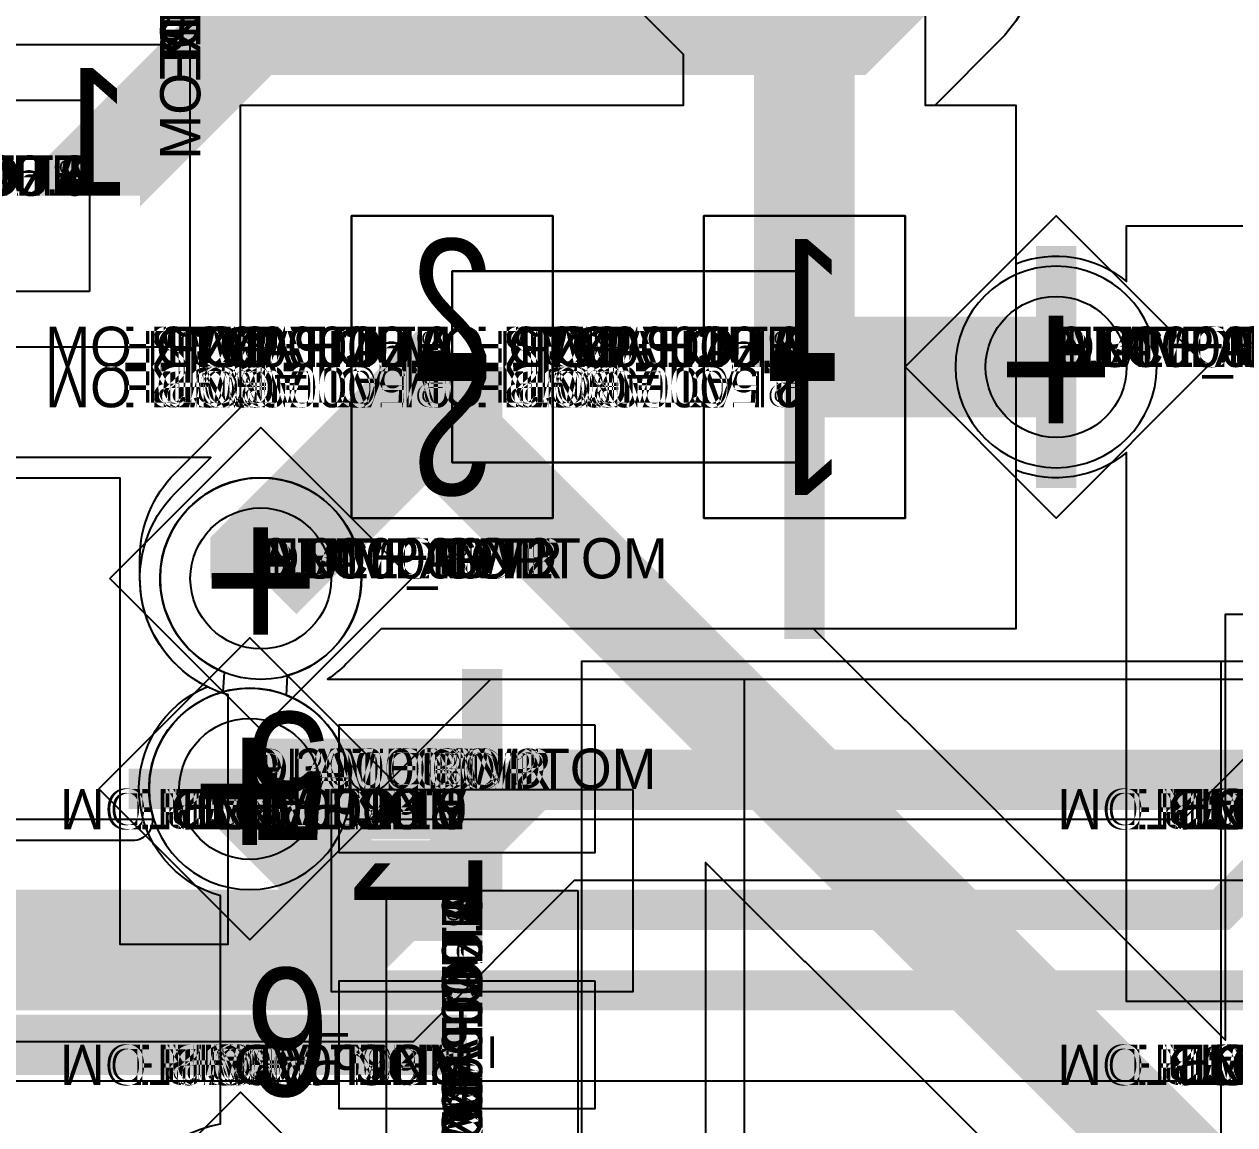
# Model space of a CAD drawing. Extents: x 0 to 323, y 0 to 320.
# Drawn here: x 68.34 to 74.35, y 232.24 to 237.71 of the extents above; entities that cross this region are included whole.
import ezdxf
from ezdxf.enums import TextEntityAlignment as Align

# ---------------------------------------------------------------- set-up
doc = ezdxf.new("R2010")
doc.units = 0
doc.header["$MEASUREMENT"] = 0
doc.layers.get('0').update_dxf_attribs({"linetype": 'CONTINUOUS'})
for name, color, linetype in [('CDN_FIGURES', 7, 'CONTINUOUS'), ('ETCH_BOTTOM', 7, 'CONTINUOUS'), ('ETCH_GND', 3, 'CONTINUOUS'), ('ETCH_INT1', 4, 'CONTINUOUS'), ('ETCH_INT2', 5, 'CONTINUOUS'), ('ETCH_PWR', 6, 'CONTINUOUS'), ('ETCH_TOP', 2, 'CONTINUOUS'), ('MANUFACTURING_NCLEGEND-1-6', 8, 'CONTINUOUS'), ('PACKAGE_GEOMETRY_ASSEMBLY_TOP', 11, 'CONTINUOUS'), ('PACKAGE_GEOMETRY_PIN_NUMBER', 9, 'CONTINUOUS')]:
    doc.layers.add(name, color=color, linetype=linetype)

# ---------------------------------------------------------------- blocks, each defined once
blk = doc.blocks.new('PAD_INFO')
for tag in ['SHAPE_TYPE', 'PAD_HEIGHT', 'PAD_LAYER', 'PAD_TYPE', 'PAD_WIDTH']:
    blk.add_attdef(tag, (0, 0), '', height=0.2)
at = {"flags": 2}
blk.add_attdef('CDN_TYPE', (0, 0), '', height=0.2, dxfattribs=at)
blk = doc.blocks.new('DRILL_INFO')
at = {"flags": 2}
blk.add_attdef('CDN_TYPE', (0, 0), '', height=0.2, dxfattribs=at)
for tag in ['FSHAPE', 'FCHAR', 'DRILL_HEIGHT', 'DIAMETER', 'PLATED', 'DRILL_WIDTH']:
    blk.add_attdef(tag, (0, 0), '', height=0.2)
blk = doc.blocks.new('VIA0700X0300')
at = {"layer": 'ETCH_BOTTOM'}
blk.add_circle((0, 0), 0.35, dxfattribs=at)
at = {"layer": 'ETCH_GND'}
blk.add_circle((0, 0), 0.35, dxfattribs=at)
at = {"layer": 'ETCH_INT1'}
blk.add_circle((0, 0), 0.35, dxfattribs=at)
at = {"layer": 'ETCH_INT2'}
blk.add_circle((0, 0), 0.35, dxfattribs=at)
at = {"layer": 'ETCH_PWR'}
blk.add_circle((0, 0), 0.35, dxfattribs=at)
at = {"layer": 'ETCH_TOP'}
blk.add_circle((0, 0), 0.35, dxfattribs=at)
ref = blk.add_blockref('PAD_INFO', (0, 0))
ref.add_attrib('PAD_LAYER', 'ETCH_TOP', (0, 0), dxfattribs={"height": 0.2})
ref.add_attrib('SHAPE_TYPE', 'NULL', (0, 0), dxfattribs={"height": 0.2})
ref.add_attrib('PAD_TYPE', 'ANTIPAD', (0, 0), dxfattribs={"height": 0.2})
ref.add_attrib('PAD_WIDTH', '0.000000', (0, 0), dxfattribs={"height": 0.2})
ref.add_attrib('PAD_HEIGHT', '0.000000', (0, 0), dxfattribs={"height": 0.2})
ref = blk.add_blockref('PAD_INFO', (0, 0))
ref.add_attrib('PAD_LAYER', 'ETCH_GND', (0, 0), dxfattribs={"height": 0.2})
ref.add_attrib('SHAPE_TYPE', 'NULL', (0, 0), dxfattribs={"height": 0.2})
ref.add_attrib('PAD_TYPE', 'ANTIPAD', (0, 0), dxfattribs={"height": 0.2})
ref.add_attrib('PAD_WIDTH', '0.000000', (0, 0), dxfattribs={"height": 0.2})
ref.add_attrib('PAD_HEIGHT', '0.000000', (0, 0), dxfattribs={"height": 0.2})
ref = blk.add_blockref('PAD_INFO', (0, 0))
ref.add_attrib('PAD_LAYER', 'ETCH_INT1', (0, 0), dxfattribs={"height": 0.2})
ref.add_attrib('SHAPE_TYPE', 'NULL', (0, 0), dxfattribs={"height": 0.2})
ref.add_attrib('PAD_TYPE', 'ANTIPAD', (0, 0), dxfattribs={"height": 0.2})
ref.add_attrib('PAD_WIDTH', '0.000000', (0, 0), dxfattribs={"height": 0.2})
ref.add_attrib('PAD_HEIGHT', '0.000000', (0, 0), dxfattribs={"height": 0.2})
ref = blk.add_blockref('PAD_INFO', (0, 0))
ref.add_attrib('PAD_LAYER', 'ETCH_INT2', (0, 0), dxfattribs={"height": 0.2})
ref.add_attrib('SHAPE_TYPE', 'NULL', (0, 0), dxfattribs={"height": 0.2})
ref.add_attrib('PAD_TYPE', 'ANTIPAD', (0, 0), dxfattribs={"height": 0.2})
ref.add_attrib('PAD_WIDTH', '0.000000', (0, 0), dxfattribs={"height": 0.2})
ref.add_attrib('PAD_HEIGHT', '0.000000', (0, 0), dxfattribs={"height": 0.2})
ref = blk.add_blockref('PAD_INFO', (0, 0))
ref.add_attrib('PAD_LAYER', 'ETCH_PWR', (0, 0), dxfattribs={"height": 0.2})
ref.add_attrib('SHAPE_TYPE', 'NULL', (0, 0), dxfattribs={"height": 0.2})
ref.add_attrib('PAD_TYPE', 'ANTIPAD', (0, 0), dxfattribs={"height": 0.2})
ref.add_attrib('PAD_WIDTH', '0.000000', (0, 0), dxfattribs={"height": 0.2})
ref.add_attrib('PAD_HEIGHT', '0.000000', (0, 0), dxfattribs={"height": 0.2})
ref = blk.add_blockref('PAD_INFO', (0, 0))
ref.add_attrib('PAD_LAYER', 'ETCH_BOTTOM', (0, 0), dxfattribs={"height": 0.2})
ref.add_attrib('SHAPE_TYPE', 'NULL', (0, 0), dxfattribs={"height": 0.2})
ref.add_attrib('PAD_TYPE', 'ANTIPAD', (0, 0), dxfattribs={"height": 0.2})
ref.add_attrib('PAD_WIDTH', '0.000000', (0, 0), dxfattribs={"height": 0.2})
ref.add_attrib('PAD_HEIGHT', '0.000000', (0, 0), dxfattribs={"height": 0.2})
ref = blk.add_blockref('PAD_INFO', (0, 0))
ref.add_attrib('PAD_LAYER', 'ETCH_TOP', (0, 0), dxfattribs={"height": 0.2})
ref.add_attrib('SHAPE_TYPE', 'NULL', (0, 0), dxfattribs={"height": 0.2})
ref.add_attrib('PAD_TYPE', 'THERMAL', (0, 0), dxfattribs={"height": 0.2})
ref.add_attrib('PAD_WIDTH', '0.000000', (0, 0), dxfattribs={"height": 0.2})
ref.add_attrib('PAD_HEIGHT', '0.000000', (0, 0), dxfattribs={"height": 0.2})
ref = blk.add_blockref('PAD_INFO', (0, 0))
ref.add_attrib('PAD_LAYER', 'ETCH_GND', (0, 0), dxfattribs={"height": 0.2})
ref.add_attrib('SHAPE_TYPE', 'NULL', (0, 0), dxfattribs={"height": 0.2})
ref.add_attrib('PAD_TYPE', 'THERMAL', (0, 0), dxfattribs={"height": 0.2})
ref.add_attrib('PAD_WIDTH', '0.000000', (0, 0), dxfattribs={"height": 0.2})
ref.add_attrib('PAD_HEIGHT', '0.000000', (0, 0), dxfattribs={"height": 0.2})
ref = blk.add_blockref('PAD_INFO', (0, 0))
ref.add_attrib('PAD_LAYER', 'ETCH_INT1', (0, 0), dxfattribs={"height": 0.2})
ref.add_attrib('SHAPE_TYPE', 'NULL', (0, 0), dxfattribs={"height": 0.2})
ref.add_attrib('PAD_TYPE', 'THERMAL', (0, 0), dxfattribs={"height": 0.2})
ref.add_attrib('PAD_WIDTH', '0.000000', (0, 0), dxfattribs={"height": 0.2})
ref.add_attrib('PAD_HEIGHT', '0.000000', (0, 0), dxfattribs={"height": 0.2})
ref = blk.add_blockref('PAD_INFO', (0, 0))
ref.add_attrib('PAD_LAYER', 'ETCH_INT2', (0, 0), dxfattribs={"height": 0.2})
ref.add_attrib('SHAPE_TYPE', 'NULL', (0, 0), dxfattribs={"height": 0.2})
ref.add_attrib('PAD_TYPE', 'THERMAL', (0, 0), dxfattribs={"height": 0.2})
ref.add_attrib('PAD_WIDTH', '0.000000', (0, 0), dxfattribs={"height": 0.2})
ref.add_attrib('PAD_HEIGHT', '0.000000', (0, 0), dxfattribs={"height": 0.2})
ref = blk.add_blockref('PAD_INFO', (0, 0))
ref.add_attrib('PAD_LAYER', 'ETCH_PWR', (0, 0), dxfattribs={"height": 0.2})
ref.add_attrib('SHAPE_TYPE', 'NULL', (0, 0), dxfattribs={"height": 0.2})
ref.add_attrib('PAD_TYPE', 'THERMAL', (0, 0), dxfattribs={"height": 0.2})
ref.add_attrib('PAD_WIDTH', '0.000000', (0, 0), dxfattribs={"height": 0.2})
ref.add_attrib('PAD_HEIGHT', '0.000000', (0, 0), dxfattribs={"height": 0.2})
ref = blk.add_blockref('PAD_INFO', (0, 0))
ref.add_attrib('PAD_LAYER', 'ETCH_BOTTOM', (0, 0), dxfattribs={"height": 0.2})
ref.add_attrib('SHAPE_TYPE', 'NULL', (0, 0), dxfattribs={"height": 0.2})
ref.add_attrib('PAD_TYPE', 'THERMAL', (0, 0), dxfattribs={"height": 0.2})
ref.add_attrib('PAD_WIDTH', '0.000000', (0, 0), dxfattribs={"height": 0.2})
ref.add_attrib('PAD_HEIGHT', '0.000000', (0, 0), dxfattribs={"height": 0.2})
ref = blk.add_blockref('PAD_INFO', (0, 0))
ref.add_attrib('PAD_LAYER', 'ETCH_TOP', (0, 0), dxfattribs={"height": 0.2})
ref.add_attrib('SHAPE_TYPE', 'CIRCLE', (0, 0), dxfattribs={"height": 0.2})
ref.add_attrib('PAD_TYPE', 'REGULAR', (0, 0), dxfattribs={"height": 0.2})
ref.add_attrib('PAD_WIDTH', '0.700000', (0, 0), dxfattribs={"height": 0.2})
ref.add_attrib('PAD_HEIGHT', '0.700000', (0, 0), dxfattribs={"height": 0.2})
ref = blk.add_blockref('PAD_INFO', (0, 0))
ref.add_attrib('PAD_LAYER', 'ETCH_GND', (0, 0), dxfattribs={"height": 0.2})
ref.add_attrib('SHAPE_TYPE', 'CIRCLE', (0, 0), dxfattribs={"height": 0.2})
ref.add_attrib('PAD_TYPE', 'REGULAR', (0, 0), dxfattribs={"height": 0.2})
ref.add_attrib('PAD_WIDTH', '0.700000', (0, 0), dxfattribs={"height": 0.2})
ref.add_attrib('PAD_HEIGHT', '0.700000', (0, 0), dxfattribs={"height": 0.2})
ref = blk.add_blockref('PAD_INFO', (0, 0))
ref.add_attrib('PAD_LAYER', 'ETCH_INT1', (0, 0), dxfattribs={"height": 0.2})
ref.add_attrib('SHAPE_TYPE', 'CIRCLE', (0, 0), dxfattribs={"height": 0.2})
ref.add_attrib('PAD_TYPE', 'REGULAR', (0, 0), dxfattribs={"height": 0.2})
ref.add_attrib('PAD_WIDTH', '0.700000', (0, 0), dxfattribs={"height": 0.2})
ref.add_attrib('PAD_HEIGHT', '0.700000', (0, 0), dxfattribs={"height": 0.2})
ref = blk.add_blockref('PAD_INFO', (0, 0))
ref.add_attrib('PAD_LAYER', 'ETCH_INT2', (0, 0), dxfattribs={"height": 0.2})
ref.add_attrib('SHAPE_TYPE', 'CIRCLE', (0, 0), dxfattribs={"height": 0.2})
ref.add_attrib('PAD_TYPE', 'REGULAR', (0, 0), dxfattribs={"height": 0.2})
ref.add_attrib('PAD_WIDTH', '0.700000', (0, 0), dxfattribs={"height": 0.2})
ref.add_attrib('PAD_HEIGHT', '0.700000', (0, 0), dxfattribs={"height": 0.2})
ref = blk.add_blockref('PAD_INFO', (0, 0))
ref.add_attrib('PAD_LAYER', 'ETCH_PWR', (0, 0), dxfattribs={"height": 0.2})
ref.add_attrib('SHAPE_TYPE', 'CIRCLE', (0, 0), dxfattribs={"height": 0.2})
ref.add_attrib('PAD_TYPE', 'REGULAR', (0, 0), dxfattribs={"height": 0.2})
ref.add_attrib('PAD_WIDTH', '0.700000', (0, 0), dxfattribs={"height": 0.2})
ref.add_attrib('PAD_HEIGHT', '0.700000', (0, 0), dxfattribs={"height": 0.2})
ref = blk.add_blockref('PAD_INFO', (0, 0))
ref.add_attrib('PAD_LAYER', 'ETCH_BOTTOM', (0, 0), dxfattribs={"height": 0.2})
ref.add_attrib('SHAPE_TYPE', 'CIRCLE', (0, 0), dxfattribs={"height": 0.2})
ref.add_attrib('PAD_TYPE', 'REGULAR', (0, 0), dxfattribs={"height": 0.2})
ref.add_attrib('PAD_WIDTH', '0.700000', (0, 0), dxfattribs={"height": 0.2})
ref.add_attrib('PAD_HEIGHT', '0.700000', (0, 0), dxfattribs={"height": 0.2})
ref = blk.add_blockref('DRILL_INFO', (0, 0))
ref.add_attrib('DIAMETER', '0.300000', (0, 0), dxfattribs={"height": 0.2})
ref.add_attrib('PLATED', 'PLATED', (0, 0), dxfattribs={"height": 0.2})
ref.add_attrib('FSHAPE', 'DIAMOND', (0, 0), dxfattribs={"height": 0.2})
ref.add_attrib('FCHAR', '+', (0, 0), dxfattribs={"height": 0.2})
ref.add_attrib('DRILL_WIDTH', '1.500000', (0, 0), dxfattribs={"height": 0.2})
ref.add_attrib('DRILL_HEIGHT', '1.500000', (0, 0), dxfattribs={"height": 0.2})
for tag in ['CDN_TYPE', 'PIN']:
    blk.add_attdef(tag, (0, 0), '', height=0.2)
at = {"flags": 2}
for tag in ['PSTKNAME', 'BBV']:
    blk.add_attdef(tag, (0, 0), '', height=0.2, dxfattribs=at)
blk = doc.blocks.new('FIGURE_DIAMOND')
at = {"layer": 'CDN_FIGURES'}
blk.add_lwpolyline([(-0.5, 0), (0, 0.5), (0.5, 0), (0, -0.5)], close=True, dxfattribs=at)
blk = doc.blocks.new('SMD50_25')
at = {"layer": 'ETCH_TOP'}
blk.add_lwpolyline([(-0.635, -0.3175), (-0.635, 0.3175), (0.635, 0.3175), (0.635, -0.3175)], close=True, dxfattribs=at)
ref = blk.add_blockref('PAD_INFO', (0, 0))
ref.add_attrib('PAD_LAYER', 'ETCH_TOP', (0, 0), dxfattribs={"height": 0.2})
ref.add_attrib('SHAPE_TYPE', 'NULL', (0, 0), dxfattribs={"height": 0.2})
ref.add_attrib('PAD_TYPE', 'ANTIPAD', (0, 0), dxfattribs={"height": 0.2})
ref.add_attrib('PAD_WIDTH', '0.000000', (0, 0), dxfattribs={"height": 0.2})
ref.add_attrib('PAD_HEIGHT', '0.000000', (0, 0), dxfattribs={"height": 0.2})
ref = blk.add_blockref('PAD_INFO', (0, 0))
ref.add_attrib('PAD_LAYER', 'ETCH_GND', (0, 0), dxfattribs={"height": 0.2})
ref.add_attrib('SHAPE_TYPE', 'NULL', (0, 0), dxfattribs={"height": 0.2})
ref.add_attrib('PAD_TYPE', 'ANTIPAD', (0, 0), dxfattribs={"height": 0.2})
ref.add_attrib('PAD_WIDTH', '0.000000', (0, 0), dxfattribs={"height": 0.2})
ref.add_attrib('PAD_HEIGHT', '0.000000', (0, 0), dxfattribs={"height": 0.2})
ref = blk.add_blockref('PAD_INFO', (0, 0))
ref.add_attrib('PAD_LAYER', 'ETCH_INT1', (0, 0), dxfattribs={"height": 0.2})
ref.add_attrib('SHAPE_TYPE', 'NULL', (0, 0), dxfattribs={"height": 0.2})
ref.add_attrib('PAD_TYPE', 'ANTIPAD', (0, 0), dxfattribs={"height": 0.2})
ref.add_attrib('PAD_WIDTH', '0.000000', (0, 0), dxfattribs={"height": 0.2})
ref.add_attrib('PAD_HEIGHT', '0.000000', (0, 0), dxfattribs={"height": 0.2})
ref = blk.add_blockref('PAD_INFO', (0, 0))
ref.add_attrib('PAD_LAYER', 'ETCH_INT2', (0, 0), dxfattribs={"height": 0.2})
ref.add_attrib('SHAPE_TYPE', 'NULL', (0, 0), dxfattribs={"height": 0.2})
ref.add_attrib('PAD_TYPE', 'ANTIPAD', (0, 0), dxfattribs={"height": 0.2})
ref.add_attrib('PAD_WIDTH', '0.000000', (0, 0), dxfattribs={"height": 0.2})
ref.add_attrib('PAD_HEIGHT', '0.000000', (0, 0), dxfattribs={"height": 0.2})
ref = blk.add_blockref('PAD_INFO', (0, 0))
ref.add_attrib('PAD_LAYER', 'ETCH_PWR', (0, 0), dxfattribs={"height": 0.2})
ref.add_attrib('SHAPE_TYPE', 'NULL', (0, 0), dxfattribs={"height": 0.2})
ref.add_attrib('PAD_TYPE', 'ANTIPAD', (0, 0), dxfattribs={"height": 0.2})
ref.add_attrib('PAD_WIDTH', '0.000000', (0, 0), dxfattribs={"height": 0.2})
ref.add_attrib('PAD_HEIGHT', '0.000000', (0, 0), dxfattribs={"height": 0.2})
ref = blk.add_blockref('PAD_INFO', (0, 0))
ref.add_attrib('PAD_LAYER', 'ETCH_BOTTOM', (0, 0), dxfattribs={"height": 0.2})
ref.add_attrib('SHAPE_TYPE', 'NULL', (0, 0), dxfattribs={"height": 0.2})
ref.add_attrib('PAD_TYPE', 'ANTIPAD', (0, 0), dxfattribs={"height": 0.2})
ref.add_attrib('PAD_WIDTH', '0.000000', (0, 0), dxfattribs={"height": 0.2})
ref.add_attrib('PAD_HEIGHT', '0.000000', (0, 0), dxfattribs={"height": 0.2})
ref = blk.add_blockref('PAD_INFO', (0, 0))
ref.add_attrib('PAD_LAYER', 'ETCH_TOP', (0, 0), dxfattribs={"height": 0.2})
ref.add_attrib('SHAPE_TYPE', 'NULL', (0, 0), dxfattribs={"height": 0.2})
ref.add_attrib('PAD_TYPE', 'THERMAL', (0, 0), dxfattribs={"height": 0.2})
ref.add_attrib('PAD_WIDTH', '0.000000', (0, 0), dxfattribs={"height": 0.2})
ref.add_attrib('PAD_HEIGHT', '0.000000', (0, 0), dxfattribs={"height": 0.2})
ref = blk.add_blockref('PAD_INFO', (0, 0))
ref.add_attrib('PAD_LAYER', 'ETCH_GND', (0, 0), dxfattribs={"height": 0.2})
ref.add_attrib('SHAPE_TYPE', 'NULL', (0, 0), dxfattribs={"height": 0.2})
ref.add_attrib('PAD_TYPE', 'THERMAL', (0, 0), dxfattribs={"height": 0.2})
ref.add_attrib('PAD_WIDTH', '0.000000', (0, 0), dxfattribs={"height": 0.2})
ref.add_attrib('PAD_HEIGHT', '0.000000', (0, 0), dxfattribs={"height": 0.2})
ref = blk.add_blockref('PAD_INFO', (0, 0))
ref.add_attrib('PAD_LAYER', 'ETCH_INT1', (0, 0), dxfattribs={"height": 0.2})
ref.add_attrib('SHAPE_TYPE', 'NULL', (0, 0), dxfattribs={"height": 0.2})
ref.add_attrib('PAD_TYPE', 'THERMAL', (0, 0), dxfattribs={"height": 0.2})
ref.add_attrib('PAD_WIDTH', '0.000000', (0, 0), dxfattribs={"height": 0.2})
ref.add_attrib('PAD_HEIGHT', '0.000000', (0, 0), dxfattribs={"height": 0.2})
ref = blk.add_blockref('PAD_INFO', (0, 0))
ref.add_attrib('PAD_LAYER', 'ETCH_INT2', (0, 0), dxfattribs={"height": 0.2})
ref.add_attrib('SHAPE_TYPE', 'NULL', (0, 0), dxfattribs={"height": 0.2})
ref.add_attrib('PAD_TYPE', 'THERMAL', (0, 0), dxfattribs={"height": 0.2})
ref.add_attrib('PAD_WIDTH', '0.000000', (0, 0), dxfattribs={"height": 0.2})
ref.add_attrib('PAD_HEIGHT', '0.000000', (0, 0), dxfattribs={"height": 0.2})
ref = blk.add_blockref('PAD_INFO', (0, 0))
ref.add_attrib('PAD_LAYER', 'ETCH_PWR', (0, 0), dxfattribs={"height": 0.2})
ref.add_attrib('SHAPE_TYPE', 'NULL', (0, 0), dxfattribs={"height": 0.2})
ref.add_attrib('PAD_TYPE', 'THERMAL', (0, 0), dxfattribs={"height": 0.2})
ref.add_attrib('PAD_WIDTH', '0.000000', (0, 0), dxfattribs={"height": 0.2})
ref.add_attrib('PAD_HEIGHT', '0.000000', (0, 0), dxfattribs={"height": 0.2})
ref = blk.add_blockref('PAD_INFO', (0, 0))
ref.add_attrib('PAD_LAYER', 'ETCH_BOTTOM', (0, 0), dxfattribs={"height": 0.2})
ref.add_attrib('SHAPE_TYPE', 'NULL', (0, 0), dxfattribs={"height": 0.2})
ref.add_attrib('PAD_TYPE', 'THERMAL', (0, 0), dxfattribs={"height": 0.2})
ref.add_attrib('PAD_WIDTH', '0.000000', (0, 0), dxfattribs={"height": 0.2})
ref.add_attrib('PAD_HEIGHT', '0.000000', (0, 0), dxfattribs={"height": 0.2})
ref = blk.add_blockref('PAD_INFO', (0, 0))
ref.add_attrib('PAD_LAYER', 'ETCH_TOP', (0, 0), dxfattribs={"height": 0.2})
ref.add_attrib('SHAPE_TYPE', 'RECTANGLE', (0, 0), dxfattribs={"height": 0.2})
ref.add_attrib('PAD_TYPE', 'REGULAR', (0, 0), dxfattribs={"height": 0.2})
ref.add_attrib('PAD_WIDTH', '1.270000', (0, 0), dxfattribs={"height": 0.2})
ref.add_attrib('PAD_HEIGHT', '0.635000', (0, 0), dxfattribs={"height": 0.2})
ref = blk.add_blockref('PAD_INFO', (0, 0))
ref.add_attrib('PAD_LAYER', 'ETCH_GND', (0, 0), dxfattribs={"height": 0.2})
ref.add_attrib('SHAPE_TYPE', 'NULL', (0, 0), dxfattribs={"height": 0.2})
ref.add_attrib('PAD_TYPE', 'REGULAR', (0, 0), dxfattribs={"height": 0.2})
ref.add_attrib('PAD_WIDTH', '0.000000', (0, 0), dxfattribs={"height": 0.2})
ref.add_attrib('PAD_HEIGHT', '0.000000', (0, 0), dxfattribs={"height": 0.2})
ref = blk.add_blockref('PAD_INFO', (0, 0))
ref.add_attrib('PAD_LAYER', 'ETCH_INT1', (0, 0), dxfattribs={"height": 0.2})
ref.add_attrib('SHAPE_TYPE', 'NULL', (0, 0), dxfattribs={"height": 0.2})
ref.add_attrib('PAD_TYPE', 'REGULAR', (0, 0), dxfattribs={"height": 0.2})
ref.add_attrib('PAD_WIDTH', '0.000000', (0, 0), dxfattribs={"height": 0.2})
ref.add_attrib('PAD_HEIGHT', '0.000000', (0, 0), dxfattribs={"height": 0.2})
ref = blk.add_blockref('PAD_INFO', (0, 0))
ref.add_attrib('PAD_LAYER', 'ETCH_INT2', (0, 0), dxfattribs={"height": 0.2})
ref.add_attrib('SHAPE_TYPE', 'NULL', (0, 0), dxfattribs={"height": 0.2})
ref.add_attrib('PAD_TYPE', 'REGULAR', (0, 0), dxfattribs={"height": 0.2})
ref.add_attrib('PAD_WIDTH', '0.000000', (0, 0), dxfattribs={"height": 0.2})
ref.add_attrib('PAD_HEIGHT', '0.000000', (0, 0), dxfattribs={"height": 0.2})
ref = blk.add_blockref('PAD_INFO', (0, 0))
ref.add_attrib('PAD_LAYER', 'ETCH_PWR', (0, 0), dxfattribs={"height": 0.2})
ref.add_attrib('SHAPE_TYPE', 'NULL', (0, 0), dxfattribs={"height": 0.2})
ref.add_attrib('PAD_TYPE', 'REGULAR', (0, 0), dxfattribs={"height": 0.2})
ref.add_attrib('PAD_WIDTH', '0.000000', (0, 0), dxfattribs={"height": 0.2})
ref.add_attrib('PAD_HEIGHT', '0.000000', (0, 0), dxfattribs={"height": 0.2})
ref = blk.add_blockref('PAD_INFO', (0, 0))
ref.add_attrib('PAD_LAYER', 'ETCH_BOTTOM', (0, 0), dxfattribs={"height": 0.2})
ref.add_attrib('SHAPE_TYPE', 'NULL', (0, 0), dxfattribs={"height": 0.2})
ref.add_attrib('PAD_TYPE', 'REGULAR', (0, 0), dxfattribs={"height": 0.2})
ref.add_attrib('PAD_WIDTH', '0.000000', (0, 0), dxfattribs={"height": 0.2})
ref.add_attrib('PAD_HEIGHT', '0.000000', (0, 0), dxfattribs={"height": 0.2})
ref = blk.add_blockref('DRILL_INFO', (0, 0))
ref.add_attrib('DIAMETER', '0.000000', (0, 0), dxfattribs={"height": 0.2})
ref.add_attrib('PLATED', 'NON_PLATED', (0, 0), dxfattribs={"height": 0.2})
ref.add_attrib('FSHAPE', 'NULL', (0, 0), dxfattribs={"height": 0.2})
ref.add_attrib('DRILL_WIDTH', '0.000000', (0, 0), dxfattribs={"height": 0.2})
ref.add_attrib('DRILL_HEIGHT', '0.000000', (0, 0), dxfattribs={"height": 0.2})
for tag in ['CDN_TYPE', 'PIN']:
    blk.add_attdef(tag, (0, 0), '', height=0.2)
at = {"flags": 2}
for tag in ['PSTKNAME', 'BBV']:
    blk.add_attdef(tag, (0, 0), '', height=0.2, dxfattribs=at)
blk = doc.blocks.new('SOIC8')
at = {"layer": 'PACKAGE_GEOMETRY_ASSEMBLY_TOP'}
blk.add_lwpolyline([(-1.905, -2.54), (-1.905, 2.54), (1.905, 2.54), (1.905, -2.54)], close=True, dxfattribs=at)
blk.add_lwpolyline([(-1.27, 2.54), (-1.27, -2.54)], dxfattribs=at)
at = {"layer": 'ETCH_TOP'}
ref = blk.add_blockref('SMD50_25', (-2.4765, -0.635), dxfattribs=at)
ref.add_attrib('CDN_TYPE', 'PIN', (0, 0), dxfattribs={"height": 0.2})
ref.add_attrib('PIN', '3', (0, 0), dxfattribs={"height": 0.2})
ref = blk.add_blockref('SMD50_25', (-2.4765, -1.905), dxfattribs=at)
ref.add_attrib('CDN_TYPE', 'PIN', (0, 0), dxfattribs={"height": 0.2})
ref.add_attrib('PIN', '4', (0, 0), dxfattribs={"height": 0.2})
ref = blk.add_blockref('SMD50_25', (2.4765, -1.905), dxfattribs=at)
ref.add_attrib('CDN_TYPE', 'PIN', (0, 0), dxfattribs={"height": 0.2})
ref.add_attrib('PIN', '5', (0, 0), dxfattribs={"height": 0.2})
ref = blk.add_blockref('SMD50_25', (2.4765, -0.635), dxfattribs=at)
ref.add_attrib('CDN_TYPE', 'PIN', (0, 0), dxfattribs={"height": 0.2})
ref.add_attrib('PIN', '6', (0, 0), dxfattribs={"height": 0.2})
at = {"flags": 2}
for tag in ['SYMBOL_TYPE', 'CDN_TYPE', 'REFDES']:
    blk.add_attdef(tag, (0, 0), '', height=0.2, dxfattribs=at)
blk = doc.blocks.new('RC1000X1500TS')
at = {"layer": 'ETCH_TOP'}
blk.add_lwpolyline([(-0.5, -0.75), (-0.5, 0.75), (0.5, 0.75), (0.5, -0.75)], close=True, dxfattribs=at)
ref = blk.add_blockref('PAD_INFO', (0, 0))
ref.add_attrib('PAD_LAYER', 'ETCH_TOP', (0, 0), dxfattribs={"height": 0.2})
ref.add_attrib('SHAPE_TYPE', 'NULL', (0, 0), dxfattribs={"height": 0.2})
ref.add_attrib('PAD_TYPE', 'ANTIPAD', (0, 0), dxfattribs={"height": 0.2})
ref.add_attrib('PAD_WIDTH', '0.000000', (0, 0), dxfattribs={"height": 0.2})
ref.add_attrib('PAD_HEIGHT', '0.000000', (0, 0), dxfattribs={"height": 0.2})
ref = blk.add_blockref('PAD_INFO', (0, 0))
ref.add_attrib('PAD_LAYER', 'ETCH_GND', (0, 0), dxfattribs={"height": 0.2})
ref.add_attrib('SHAPE_TYPE', 'NULL', (0, 0), dxfattribs={"height": 0.2})
ref.add_attrib('PAD_TYPE', 'ANTIPAD', (0, 0), dxfattribs={"height": 0.2})
ref.add_attrib('PAD_WIDTH', '0.000000', (0, 0), dxfattribs={"height": 0.2})
ref.add_attrib('PAD_HEIGHT', '0.000000', (0, 0), dxfattribs={"height": 0.2})
ref = blk.add_blockref('PAD_INFO', (0, 0))
ref.add_attrib('PAD_LAYER', 'ETCH_INT1', (0, 0), dxfattribs={"height": 0.2})
ref.add_attrib('SHAPE_TYPE', 'NULL', (0, 0), dxfattribs={"height": 0.2})
ref.add_attrib('PAD_TYPE', 'ANTIPAD', (0, 0), dxfattribs={"height": 0.2})
ref.add_attrib('PAD_WIDTH', '0.000000', (0, 0), dxfattribs={"height": 0.2})
ref.add_attrib('PAD_HEIGHT', '0.000000', (0, 0), dxfattribs={"height": 0.2})
ref = blk.add_blockref('PAD_INFO', (0, 0))
ref.add_attrib('PAD_LAYER', 'ETCH_INT2', (0, 0), dxfattribs={"height": 0.2})
ref.add_attrib('SHAPE_TYPE', 'NULL', (0, 0), dxfattribs={"height": 0.2})
ref.add_attrib('PAD_TYPE', 'ANTIPAD', (0, 0), dxfattribs={"height": 0.2})
ref.add_attrib('PAD_WIDTH', '0.000000', (0, 0), dxfattribs={"height": 0.2})
ref.add_attrib('PAD_HEIGHT', '0.000000', (0, 0), dxfattribs={"height": 0.2})
ref = blk.add_blockref('PAD_INFO', (0, 0))
ref.add_attrib('PAD_LAYER', 'ETCH_PWR', (0, 0), dxfattribs={"height": 0.2})
ref.add_attrib('SHAPE_TYPE', 'NULL', (0, 0), dxfattribs={"height": 0.2})
ref.add_attrib('PAD_TYPE', 'ANTIPAD', (0, 0), dxfattribs={"height": 0.2})
ref.add_attrib('PAD_WIDTH', '0.000000', (0, 0), dxfattribs={"height": 0.2})
ref.add_attrib('PAD_HEIGHT', '0.000000', (0, 0), dxfattribs={"height": 0.2})
ref = blk.add_blockref('PAD_INFO', (0, 0))
ref.add_attrib('PAD_LAYER', 'ETCH_BOTTOM', (0, 0), dxfattribs={"height": 0.2})
ref.add_attrib('SHAPE_TYPE', 'NULL', (0, 0), dxfattribs={"height": 0.2})
ref.add_attrib('PAD_TYPE', 'ANTIPAD', (0, 0), dxfattribs={"height": 0.2})
ref.add_attrib('PAD_WIDTH', '0.000000', (0, 0), dxfattribs={"height": 0.2})
ref.add_attrib('PAD_HEIGHT', '0.000000', (0, 0), dxfattribs={"height": 0.2})
ref = blk.add_blockref('PAD_INFO', (0, 0))
ref.add_attrib('PAD_LAYER', 'ETCH_TOP', (0, 0), dxfattribs={"height": 0.2})
ref.add_attrib('SHAPE_TYPE', 'NULL', (0, 0), dxfattribs={"height": 0.2})
ref.add_attrib('PAD_TYPE', 'THERMAL', (0, 0), dxfattribs={"height": 0.2})
ref.add_attrib('PAD_WIDTH', '0.000000', (0, 0), dxfattribs={"height": 0.2})
ref.add_attrib('PAD_HEIGHT', '0.000000', (0, 0), dxfattribs={"height": 0.2})
ref = blk.add_blockref('PAD_INFO', (0, 0))
ref.add_attrib('PAD_LAYER', 'ETCH_GND', (0, 0), dxfattribs={"height": 0.2})
ref.add_attrib('SHAPE_TYPE', 'NULL', (0, 0), dxfattribs={"height": 0.2})
ref.add_attrib('PAD_TYPE', 'THERMAL', (0, 0), dxfattribs={"height": 0.2})
ref.add_attrib('PAD_WIDTH', '0.000000', (0, 0), dxfattribs={"height": 0.2})
ref.add_attrib('PAD_HEIGHT', '0.000000', (0, 0), dxfattribs={"height": 0.2})
ref = blk.add_blockref('PAD_INFO', (0, 0))
ref.add_attrib('PAD_LAYER', 'ETCH_INT1', (0, 0), dxfattribs={"height": 0.2})
ref.add_attrib('SHAPE_TYPE', 'NULL', (0, 0), dxfattribs={"height": 0.2})
ref.add_attrib('PAD_TYPE', 'THERMAL', (0, 0), dxfattribs={"height": 0.2})
ref.add_attrib('PAD_WIDTH', '0.000000', (0, 0), dxfattribs={"height": 0.2})
ref.add_attrib('PAD_HEIGHT', '0.000000', (0, 0), dxfattribs={"height": 0.2})
ref = blk.add_blockref('PAD_INFO', (0, 0))
ref.add_attrib('PAD_LAYER', 'ETCH_INT2', (0, 0), dxfattribs={"height": 0.2})
ref.add_attrib('SHAPE_TYPE', 'NULL', (0, 0), dxfattribs={"height": 0.2})
ref.add_attrib('PAD_TYPE', 'THERMAL', (0, 0), dxfattribs={"height": 0.2})
ref.add_attrib('PAD_WIDTH', '0.000000', (0, 0), dxfattribs={"height": 0.2})
ref.add_attrib('PAD_HEIGHT', '0.000000', (0, 0), dxfattribs={"height": 0.2})
ref = blk.add_blockref('PAD_INFO', (0, 0))
ref.add_attrib('PAD_LAYER', 'ETCH_PWR', (0, 0), dxfattribs={"height": 0.2})
ref.add_attrib('SHAPE_TYPE', 'NULL', (0, 0), dxfattribs={"height": 0.2})
ref.add_attrib('PAD_TYPE', 'THERMAL', (0, 0), dxfattribs={"height": 0.2})
ref.add_attrib('PAD_WIDTH', '0.000000', (0, 0), dxfattribs={"height": 0.2})
ref.add_attrib('PAD_HEIGHT', '0.000000', (0, 0), dxfattribs={"height": 0.2})
ref = blk.add_blockref('PAD_INFO', (0, 0))
ref.add_attrib('PAD_LAYER', 'ETCH_BOTTOM', (0, 0), dxfattribs={"height": 0.2})
ref.add_attrib('SHAPE_TYPE', 'NULL', (0, 0), dxfattribs={"height": 0.2})
ref.add_attrib('PAD_TYPE', 'THERMAL', (0, 0), dxfattribs={"height": 0.2})
ref.add_attrib('PAD_WIDTH', '0.000000', (0, 0), dxfattribs={"height": 0.2})
ref.add_attrib('PAD_HEIGHT', '0.000000', (0, 0), dxfattribs={"height": 0.2})
ref = blk.add_blockref('PAD_INFO', (0, 0))
ref.add_attrib('PAD_LAYER', 'ETCH_GND', (0, 0), dxfattribs={"height": 0.2})
ref.add_attrib('SHAPE_TYPE', 'NULL', (0, 0), dxfattribs={"height": 0.2})
ref.add_attrib('PAD_TYPE', 'REGULAR', (0, 0), dxfattribs={"height": 0.2})
ref.add_attrib('PAD_WIDTH', '0.000000', (0, 0), dxfattribs={"height": 0.2})
ref.add_attrib('PAD_HEIGHT', '0.000000', (0, 0), dxfattribs={"height": 0.2})
ref = blk.add_blockref('PAD_INFO', (0, 0))
ref.add_attrib('PAD_LAYER', 'ETCH_INT1', (0, 0), dxfattribs={"height": 0.2})
ref.add_attrib('SHAPE_TYPE', 'NULL', (0, 0), dxfattribs={"height": 0.2})
ref.add_attrib('PAD_TYPE', 'REGULAR', (0, 0), dxfattribs={"height": 0.2})
ref.add_attrib('PAD_WIDTH', '0.000000', (0, 0), dxfattribs={"height": 0.2})
ref.add_attrib('PAD_HEIGHT', '0.000000', (0, 0), dxfattribs={"height": 0.2})
ref = blk.add_blockref('PAD_INFO', (0, 0))
ref.add_attrib('PAD_LAYER', 'ETCH_INT2', (0, 0), dxfattribs={"height": 0.2})
ref.add_attrib('SHAPE_TYPE', 'NULL', (0, 0), dxfattribs={"height": 0.2})
ref.add_attrib('PAD_TYPE', 'REGULAR', (0, 0), dxfattribs={"height": 0.2})
ref.add_attrib('PAD_WIDTH', '0.000000', (0, 0), dxfattribs={"height": 0.2})
ref.add_attrib('PAD_HEIGHT', '0.000000', (0, 0), dxfattribs={"height": 0.2})
ref = blk.add_blockref('PAD_INFO', (0, 0))
ref.add_attrib('PAD_LAYER', 'ETCH_PWR', (0, 0), dxfattribs={"height": 0.2})
ref.add_attrib('SHAPE_TYPE', 'NULL', (0, 0), dxfattribs={"height": 0.2})
ref.add_attrib('PAD_TYPE', 'REGULAR', (0, 0), dxfattribs={"height": 0.2})
ref.add_attrib('PAD_WIDTH', '0.000000', (0, 0), dxfattribs={"height": 0.2})
ref.add_attrib('PAD_HEIGHT', '0.000000', (0, 0), dxfattribs={"height": 0.2})
ref = blk.add_blockref('PAD_INFO', (0, 0))
ref.add_attrib('PAD_LAYER', 'ETCH_BOTTOM', (0, 0), dxfattribs={"height": 0.2})
ref.add_attrib('SHAPE_TYPE', 'NULL', (0, 0), dxfattribs={"height": 0.2})
ref.add_attrib('PAD_TYPE', 'REGULAR', (0, 0), dxfattribs={"height": 0.2})
ref.add_attrib('PAD_WIDTH', '0.000000', (0, 0), dxfattribs={"height": 0.2})
ref.add_attrib('PAD_HEIGHT', '0.000000', (0, 0), dxfattribs={"height": 0.2})
ref = blk.add_blockref('DRILL_INFO', (0, 0))
ref.add_attrib('DIAMETER', '0.000000', (0, 0), dxfattribs={"height": 0.2})
ref.add_attrib('PLATED', 'PLATED', (0, 0), dxfattribs={"height": 0.2})
ref.add_attrib('FSHAPE', 'NULL', (0, 0), dxfattribs={"height": 0.2})
ref.add_attrib('DRILL_WIDTH', '0.000000', (0, 0), dxfattribs={"height": 0.2})
ref.add_attrib('DRILL_HEIGHT', '0.000000', (0, 0), dxfattribs={"height": 0.2})
ref = blk.add_blockref('PAD_INFO', (0, 0))
ref.add_attrib('PAD_LAYER', 'ETCH_TOP', (0, 0), dxfattribs={"height": 0.2})
ref.add_attrib('SHAPE_TYPE', 'RECTANGLE', (0, 0), dxfattribs={"height": 0.2})
ref.add_attrib('PAD_TYPE', 'REGULAR', (0, 0), dxfattribs={"height": 0.2})
ref.add_attrib('PAD_WIDTH', '1.000000', (0, 0), dxfattribs={"height": 0.2})
ref.add_attrib('PAD_HEIGHT', '1.500000', (0, 0), dxfattribs={"height": 0.2})
for tag in ['CDN_TYPE', 'PIN']:
    blk.add_attdef(tag, (0, 0), '', height=0.2)
at = {"flags": 2}
for tag in ['PSTKNAME', 'BBV']:
    blk.add_attdef(tag, (0, 0), '', height=0.2, dxfattribs=at)
blk = doc.blocks.new('F56')
at = {"layer": 'PACKAGE_GEOMETRY_ASSEMBLY_TOP'}
blk.add_lwpolyline([(0, -0.475), (1.75, -0.475), (1.75, 0.475), (0, 0.475)], close=True, dxfattribs=at)
at = {"layer": 'ETCH_TOP'}
ref = blk.add_blockref('RC1000X1500TS', (0, 0), dxfattribs=at)
ref.add_attrib('CDN_TYPE', 'PIN', (0, 0), dxfattribs={"height": 0.2})
ref.add_attrib('PIN', '1', (0, 0), dxfattribs={"height": 0.2})
ref = blk.add_blockref('RC1000X1500TS', (1.75, 0), dxfattribs=at)
ref.add_attrib('CDN_TYPE', 'PIN', (0, 0), dxfattribs={"height": 0.2})
ref.add_attrib('PIN', '2', (0, 0), dxfattribs={"height": 0.2})
at = {"flags": 2}
for tag in ['SYMBOL_TYPE', 'CDN_TYPE', 'REFDES']:
    blk.add_attdef(tag, (0, 0), '', height=0.2, dxfattribs=at)

msp = doc.modelspace()

# ---------------------------------------------------------------- linework, layer by layer
at = {"layer": 'ETCH_BOTTOM'}
for points, format in [([(69.7877, 249.2319), (69.7877, 241.8556), (70.5127, 241.8556), (70.5127, 241.8056), (72.8127, 241.8056), (72.8127, 241.3213, -0.707037), (72.8127, 240.1897), (72.8127, 239.6035, -0.389939), (73.3627, 239.0055), (73.3627, 238.0555, -0.198912), (73.1869, 237.6312), (72.8614, 237.3056), (73.2627, 237.3056), (73.2627, 236.518, -0.271721), (73.8125, 236.43), (73.8125, 236.7056), (74.5834, 236.7056, -0.755811)], "xyb"), ([(72.7626, 239.0055, 0.5, 0.5, 0), (72.7626, 238.0555, 0.5, 0.5, 0), (72.4126, 237.7055, 0.5, 0.5, 0), (69.4626, 237.7055, 0.5, 0.5, 0), (68.6626, 236.9055, 0.5, 0.5, 0), (68.6626, 236.8555, 0.5, 0.5, 0)], "xyseb"), ([(73.4626, 236.0055, 0.2, 0.2, 0), (73.4626, 236.6063, 0.2, 0.2, 0)], "xyseb"), ([(70.4626, 236.0055, 0.5, 0.5, 0), (70.4626, 235.9055, 0.5, 0.5, 0), (69.5126, 234.9555, 0.5, 0.5, 0)], "xyseb"), ([(72.2126, 236.0055, 0.5, 0.5, 0), (73.4626, 236.0055, 0.5, 0.5, 0)], "xyseb"), ([(72.2126, 234.6547, 0.2, 0.2, 0), (72.2126, 236.0055, 0.2, 0.2, 0)], "xyseb"), ([(73.4626, 235.4047, 0.2, 0.2, 0), (73.4626, 236.0055, 0.2, 0.2, 0)], "xyseb"), ([(76.1501, 232.8554), (73.8125, 232.8554), (73.8125, 235.581, -0.271721), (73.2627, 235.493), (73.2627, 234.7054), (70.1112, 234.7054), (69.9369, 234.5312, -0.049829), (69.8446, 234.4556), (71.9127, 234.4556), (71.9127, 231.4056), (74.7127, 231.4056)], "xyb"), ([(69.3125, 231.0638, -0.845035), (69.3125, 232.2472), (69.3125, 233.3799, -0.713541), (69.2456, 234.4181, -0.512718), (69.0883, 235.3798), (69.2638, 235.5554), (66.1127, 235.5554)], "xyb"), ([(70.6126, 233.4055, 0.2, 0.2, 0), (70.6126, 234.5063, 0.2, 0.2, 0)], "xyseb"), ([(70.6126, 233.4055, 0.5, 0.5, 0), (69.9626, 233.4055, 0.5, 0.5, 0), (69.4576, 233.9105, 0.5, 0.5, 0)], "xyseb"), ([(68.8568, 233.9105, 0.2, 0.2, 0), (69.4576, 233.9105, 0.2, 0.2, 0)], "xyseb")]:
    msp.add_lwpolyline(points, format=format, dxfattribs=at)
at = {"layer": 'ETCH_GND'}
msp.add_lwpolyline([(70.0127, 234.9555, 1), (69.0125, 234.9555, 1)], format="xyb", close=True, dxfattribs=at)
at = {"layer": 'ETCH_INT1'}
for points in [[(73.9627, 236.0055, 1), (72.9625, 236.0055, 1)], [(70.0127, 234.9555, 1), (69.0125, 234.9555, 1)]]:
    msp.add_lwpolyline(points, format="xyb", close=True, dxfattribs=at)
for points, format in [([(37.371, 234.8556), (49.8619, 234.8556), (50.1797, 235.1734, -3.462228), (50.6902, 235.3276), (62.0413, 235.3276), (63.6083, 233.7606), (68.9805, 233.7606, -1.362386), (69.9347, 233.7606), (74.0955, 233.7606), (75.7005, 235.3656), (77.8141, 235.3656, -1.861624), (78.5439, 234.9621), (78.7004, 234.8056), (80.7794, 234.8056, -1.73133), (81.6458, 234.8056), (82.9794, 234.8056, -1.73133), (83.8458, 234.8056), (84.5355, 234.8056, -1.362386), (85.4897, 234.8056), (89.4855, 234.8056, -1.362386)], "xyb"), ([(99.4983, 234.3555, 0.2, 0.2, 0), (78.514, 234.3555, 0.2, 0.2, 0), (77.954, 234.9155, 0.2, 0.2, 0), (75.8869, 234.9155, 0.2, 0.2, 0), (74.2819, 233.3105, 0.2, 0.2, 0), (63.4219, 233.3105, 0.2, 0.2, 0), (61.8549, 234.8775, 0.2, 0.2, 0), (50.5203, 234.8775, 0.2, 0.2, 0), (50.0483, 234.4055, 0.2, 0.2, 0), (26.6469, 234.4055, 0.2, 0.2, 0), (26.2119, 234.8405, 0.2, 0.2, 0), (20.1333, 234.8405, 0.2, 0.2, 0), (19.1683, 233.8755, 0.2, 0.2, 0), (9.9426, 233.8755, 0.2, 0.2, 0), (8.9926, 232.9255, 0.2, 0.2, 0)], "xyseb"), ([(10.9926, 232.9255, 0.2, 0.2, 0), (11.5426, 233.4755, 0.2, 0.2, 0), (19.334, 233.4755, 0.2, 0.2, 0), (20.299, 234.4405, 0.2, 0.2, 0), (26.0462, 234.4405, 0.2, 0.2, 0), (26.4812, 234.0055, 0.2, 0.2, 0), (50.214, 234.0055, 0.2, 0.2, 0), (50.686, 234.4775, 0.2, 0.2, 0), (61.6892, 234.4775, 0.2, 0.2, 0), (63.2562, 232.9105, 0.2, 0.2, 0), (74.4476, 232.9105, 0.2, 0.2, 0), (76.0526, 234.5155, 0.2, 0.2, 0), (77.7883, 234.5155, 0.2, 0.2, 0), (78.3483, 233.9555, 0.2, 0.2, 0), (99.3326, 233.9555, 0.2, 0.2, 0)], "xyseb"), ([(99.1462, 233.5054), (78.1619, 233.5054), (77.6019, 234.0654), (76.239, 234.0654), (74.634, 232.4604), (63.0698, 232.4604), (62.206, 233.3242, -1.36261), (61.5313, 233.9989), (61.5028, 234.0274), (51.4117, 234.0274, -0.915475), (50.4912, 233.6462), (50.4004, 233.5554), (45.2897, 233.5554, -1.362386), (44.3355, 233.5554), (37.1699, 233.5554, -2.378934)], "xyb")]:
    msp.add_lwpolyline(points, format=format, dxfattribs=at)
at = {"layer": 'ETCH_INT2'}
msp.add_lwpolyline([(73.4626, 236.5056, 1), (73.4626, 235.5054, 1)], format="xyb", close=True, dxfattribs=at)
for points, format in [([(75.3126, 233.9555, 0.3, 0.3, 0), (70.8626, 233.9555, 0.3, 0.3, 0), (70.0626, 233.1555, 0.3, 0.3, 0), (63.3126, 233.1555, 0.3, 0.3, 0), (61.8126, 234.6555, 0.3, 0.3, 0), (39.5546, 234.6555, 0.3, 0.3, 0), (38.5546, 235.6555, 0.3, 0.3, 0), (37.2319, 235.6555, 0.3, 0.3, 0), (37.1819, 235.7055, 0.3, 0.3, 0), (36.6433, 235.7055, 0.3, 0.3, 0), (36.5933, 235.6555, 0.3, 0.3, 0), (31.7626, 235.6555, 0.3, 0.3, 0), (29.9126, 233.8055, 0.3, 0.3, 0), (29.9126, 232.9555, 0.3, 0.3, 0)], "xyseb"), ([(50.7632, 235.1556), (62.0197, 235.1556), (63.5197, 233.6556), (68.876, 233.6556, 0.492004), (68.9741, 233.7829, -0.412099), (69.3265, 234.3931), (69.3316, 234.4893, -6.240364), (69.6437, 234.4729), (69.6386, 234.3767, -0.270581), (69.9526, 233.982, 0.617456), (70.1246, 233.9248), (70.6555, 234.4556), (75.1055, 234.4556)], "xyb"), ([(86.709, 231.3019), (84.5795, 233.4314), (84.5729, 233.4349, -0.073279), (84.4559, 233.5219), (84.4224, 233.5554), (80.5555, 233.5554), (79.9055, 234.2054), (76.2697, 234.2054), (76.0448, 233.9805), (77.0162, 233.0091, -1), (76.309, 232.3019), (75.1555, 233.4554), (71.0697, 233.4554), (70.2697, 232.6554), (63.1055, 232.6554), (62.3821, 233.3788, 0.524227), (62.218, 233.3489, -1.555321), (61.6201, 234.0349), (61.6324, 234.0385), (61.6774, 234.0835), (61.6055, 234.1554), (51.5096, 234.1554, 0.504558)], "xyb")]:
    msp.add_lwpolyline(points, format=format, dxfattribs=at)
at = {"layer": 'ETCH_PWR'}
for points in [[(73.9627, 236.0055, 1), (72.9625, 236.0055, 1)], [(70.0127, 234.9555, 1), (69.0125, 234.9555, 1)], [(69.9577, 233.9105, 1), (68.9575, 233.9105, 1)]]:
    msp.add_lwpolyline(points, format="xyb", close=True, dxfattribs=at)
at = {"layer": 'ETCH_TOP'}
for points, format in [([(66.2125, 235.4556), (68.8127, 235.4556), (68.8127, 233.1406), (69.351, 233.1406), (69.351, 234.3776, -0.336427), (68.9125, 234.9555), (68.9125, 235.0555, -0.198912), (69.0883, 235.4798), (69.4125, 235.8041), (69.4125, 237.3056), (71.6125, 237.3056), (71.6125, 237.5569), (71.1625, 238.0069), (71.1625, 240.1541), (72.1883, 241.1798, -0.277072), (72.7875, 241.3295), (72.7875, 246.0506, -0.830627)], "xyb"), ([(72.6126, 240.7555, 0.5, 0.5, 0), (71.7626, 239.9055, 0.5, 0.5, 0), (71.7626, 238.2555, 0.5, 0.5, 0), (72.2126, 237.8055, 0.5, 0.5, 0), (72.2126, 236.0055, 0.5, 0.5, 0)], "xyseb"), ([(75.2125, 237.9554), (74.179, 237.9554), (74.044, 238.0904), (72.7875, 238.0904), (72.7875, 238.4054), (72.7626, 238.4054, -0.184397), (72.3627, 238.5581), (72.3627, 238.5041), (72.8127, 238.0541), (72.8127, 237.3056), (73.2627, 237.3056), (73.2627, 234.7054), (72.2581, 234.7054), (72.7112, 234.2523), (72.7145, 234.2523), (74.304, 232.6628), (74.304, 234.7781), (76.6742, 234.7781)], "xyb"), ([(69.5126, 234.9555, 0.5, 0.5, 0), (69.5126, 235.0555, 0.5, 0.5, 0), (70.4626, 236.0055, 0.5, 0.5, 0)], "xyseb"), ([(75.4891, 231.3705, 0.5, 0.5, 0), (74.7476, 231.3705, 0.5, 0.5, 0), (72.4659, 233.6522, 0.5, 0.5, 0), (72.4626, 233.6522, 0.5, 0.5, 0), (70.4626, 235.6522, 0.5, 0.5, 0), (70.4626, 236.0055, 0.5, 0.5, 0)], "xyseb"), ([(70.5361, 233.9105, 0.5, 0.5, 0), (69.4576, 233.9105, 0.5, 0.5, 0)], "xyseb"), ([(75.1369, 228.9312, -1), (74.2883, 229.7798), (74.304, 229.7956), (74.304, 230.9654), (72.2173, 233.0521), (72.214, 233.0521), (71.7212, 233.5449), (71.7212, 229.2329), (71.3623, 229.2329, -0.127966), (71.2752, 228.9435, -0.427421), (72.0064, 228.4766), (74.8877, 228.4766)], "xyb"), ([(70.5361, 232.6405, 0.3, 0.3, 0), (67.5276, 232.6405, 0.3, 0.3, 0), (67.5126, 232.6555, 0.3, 0.3, 0)], "xyseb")]:
    msp.add_lwpolyline(points, format=format, dxfattribs=at)

# ---------------------------------------------------------------- block references
at = {"xscale": -1, "rotation": 90}
for p in [(69.2126, 240.8055), (70.6126, 233.4055)]:
    msp.add_blockref('F56', p, dxfattribs=at)
at = {"xscale": -1}
for p in [(68.6626, 236.8555), (72.2126, 236.0055)]:
    msp.add_blockref('F56', p, dxfattribs=at)
at = {"rotation": 180}
for name, p in [('F56', (72.2126, 236.0055)), ('SOIC8', (73.0126, 232.0055))]:
    msp.add_blockref(name, p, dxfattribs=at)
at = {"layer": 'ETCH_TOP'}
for p in [(73.4626, 236.0055), (69.5126, 234.9555), (69.4576, 233.9105)]:
    msp.add_blockref('VIA0700X0300', p, dxfattribs=at)
at = {"layer": 'MANUFACTURING_NCLEGEND-1-6', "xscale": 1.5, "yscale": 1.5}
for p in [(73.4626, 236.0055), (69.5126, 234.9555), (69.4576, 233.9105), (69.4126, 231.6555)]:
    msp.add_blockref('FIGURE_DIAMOND', p, dxfattribs=at)

# ---------------------------------------------------------------- texts
at = {"layer": 'MANUFACTURING_NCLEGEND-1-6'}
for p in [(73.4626, 236.0055), (69.5126, 234.9555), (69.4576, 233.9105)]:
    msp.add_text('+', height=0.75, dxfattribs=at).set_placement(p, align=Align.MIDDLE_CENTER)
at = {"layer": 'PACKAGE_GEOMETRY_PIN_NUMBER', "text_generation_flag": 2, "width": 0.88}
for s, p in [('1', (68.6626, 236.8555)), ('2', (70.4626, 236.0055)), ('1', (72.2126, 236.0055))]:
    msp.add_text(s, height=0.635, dxfattribs=at).set_placement(p, align=Align.CENTER)
at = {"layer": 'PACKAGE_GEOMETRY_PIN_NUMBER', "width": 0.88}
for s, p in [('2', (70.4626, 236.0055)), ('1', (72.2126, 236.0055)), ('5', (69.6471, 234.2915)), ('6', (69.6471, 233.0215))]:
    msp.add_text(s, height=0.635, rotation=180, dxfattribs=at).set_placement(p, align=Align.CENTER)
at = {"layer": 'PACKAGE_GEOMETRY_PIN_NUMBER', "text_generation_flag": 2, "width": 0.88}
msp.add_text('1', height=0.635, rotation=90, dxfattribs=at).set_placement((70.6126, 233.4055), align=Align.CENTER)

doc.saveas('drawing.dxf')
